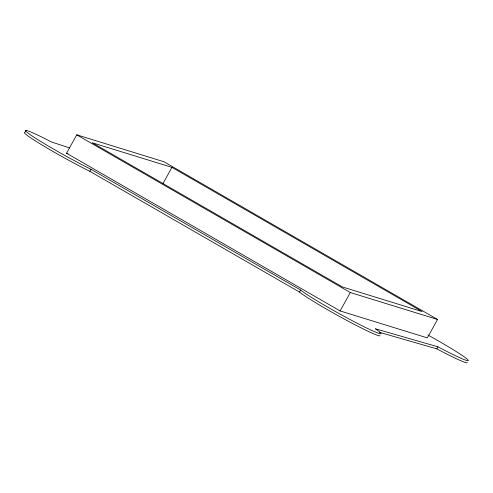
<?xml version="1.0" encoding="UTF-8"?>
<svg xmlns="http://www.w3.org/2000/svg" width="493" height="493" viewBox="0 0 493 493"><rect width="100%" height="100%" fill="white"/><g stroke="black" fill="none" stroke-linecap="round" stroke-linejoin="round"><path stroke-width="0.74" d="M25.963 130.386L24.829 132.432A46.878 2.779 29 0 0 44.308 146.372A46.878 2.779 29 0 0 89.831 171.317L299.498 292.066A46.878 2.779 29 0 0 344.86 319.378A46.878 2.779 29 0 0 379.992 335.579M66.537 153.243L76.748 134.823L163.966 161.759L437.537 319.464L427.332 337.884L340.108 310.941L66.537 153.243L68.003 153.693M89.831 171.317L90.965 169.272A46.878 2.779 29 0 1 30.677 134.996A46.878 2.779 29 0 1 51.469 141.972L69.642 147.937M162.838 183.809L171.952 167.367L422.076 311.551L342.333 286.92L92.209 142.736L171.952 167.367M299.498 292.066L300.631 290.02L90.965 169.272M340.108 310.941L350.32 292.528L437.537 319.464M379.388 332.307L436.847 348.871L437.981 346.825A46.878 2.779 29 0 0 468.036 359.952A46.878 2.779 29 0 0 427.961 335.049M437.981 346.825L375.364 328.776A46.878 2.779 29 0 1 356.297 322.792A46.878 2.779 29 0 1 300.631 290.02M76.748 134.823L350.32 292.528M467.216 362.558A46.878 2.779 29 0 1 436.847 348.871"/></g></svg>
